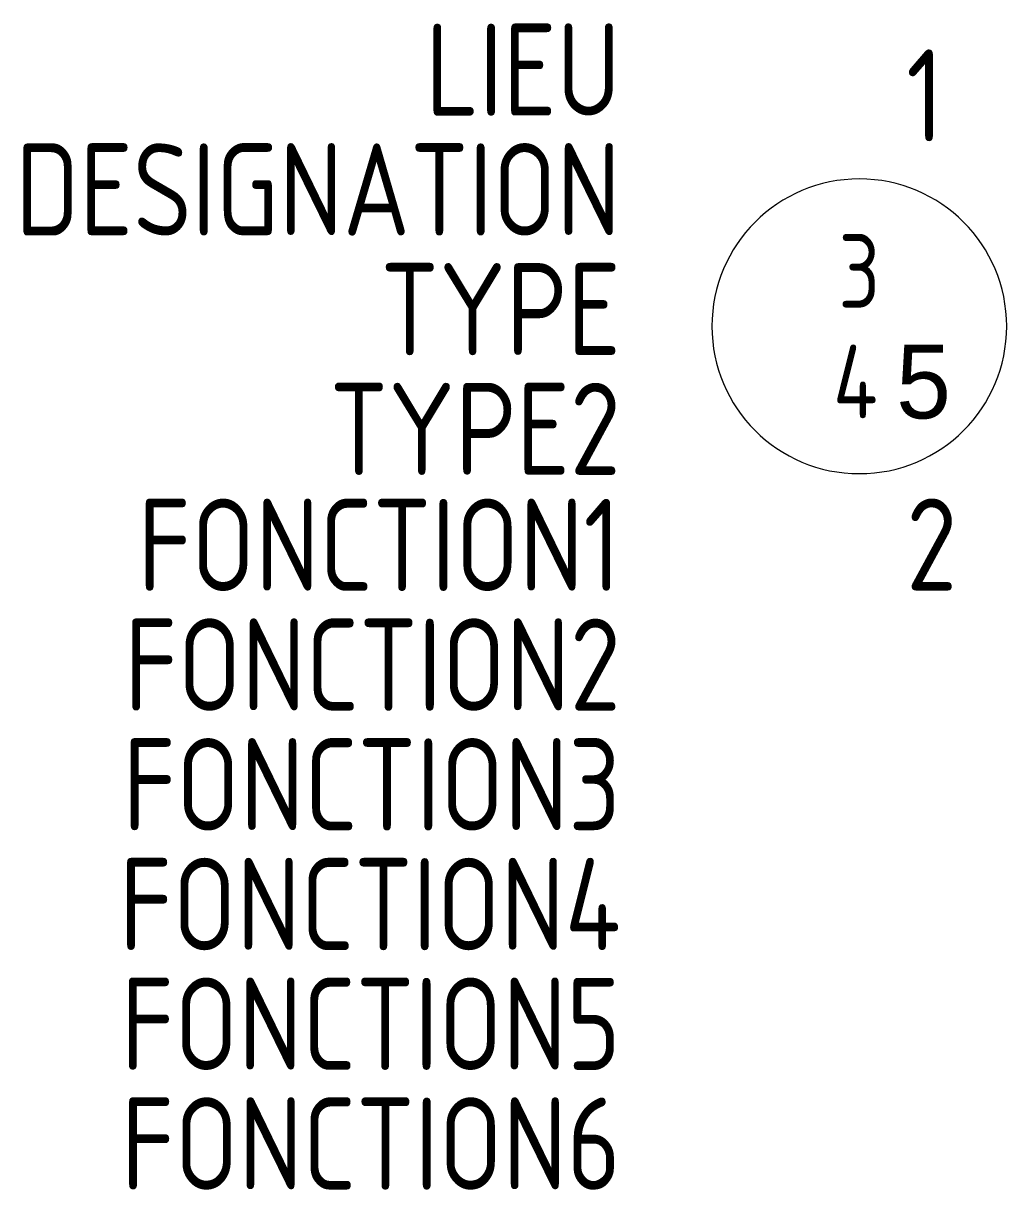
# Model space of a CAD drawing. Extents: x -1607.3 to -1580.6, y -907 to -875.4.
import ezdxf
from ezdxf.enums import TextEntityAlignment as Align

# ---------------------------------------------------------------- set-up
doc = ezdxf.new("R2010")
doc.units = 0
doc.header["$LTSCALE"] = 0.3
for name, color, linetype in [('SYMB_FIL', 3, 'CONTINUOUS'), ('SYMB_TXT_CONTACT', 2, 'CONTINUOUS'), ('SYMB_TXT_NOM', 3, 'CONTINUOUS')]:
    doc.layers.add(name, color=color, linetype=linetype)
doc.styles.add('ENGINEERING', font='greekc.shx')
doc.styles.add('NET2_5', font='isocp.shx', dxfattribs={"width": 0.9, "height": 2.5})
doc.styles.add('NET_2', font='isocp.shx', dxfattribs={"width": 0.9, "height": 2})

msp = doc.modelspace()

# ---------------------------------------------------------------- linework, layer by layer
at = {"layer": 'SYMB_FIL'}
for start, end in [(90, 270), (270, 90)]:
    msp.add_arc((-1584.634, -883.593), 4, start, end, dxfattribs=at)

# ---------------------------------------------------------------- texts
at = {"layer": 'SYMB_TXT_CONTACT', "style": 'NET2_5', "width": 0.9, "flags": 8}
for tag, p, s in [('1', (-1583.359, -878.577), '1'), ('2', (-1583.359, -890.767), '2')]:
    msp.add_attdef(tag, p, s, height=2.5, dxfattribs=at)
at = {"layer": 'SYMB_TXT_CONTACT', "style": 'NET_2', "width": 0.9, "flags": 8}
msp.add_attdef('3', text='A', height=2, dxfattribs=at).set_placement((-1584.634, -882.093), align=Align.MIDDLE_CENTER)
msp.add_attdef('4', text='Isin', height=2, dxfattribs=at).set_placement((-1584.134, -885.093), align=Align.MIDDLE_RIGHT)
at = {"layer": 'SYMB_TXT_CONTACT', "style": 'ENGINEERING', "flags": 8}
msp.add_attdef('5', text='ϕ', height=2, dxfattribs=at).set_placement((-1583.634, -885.093), align=Align.MIDDLE_LEFT)
at = {"layer": 'SYMB_TXT_NOM', "style": 'NET2_5', "width": 0.9, "flags": 8}
for tag, text, p in [('LIEU', '', (-1591.109, -877.878)), ('DESIGNATION', 'P?', (-1591.109, -881.128)), ('TYPE', '', (-1591.109, -884.378)), ('TYPE2', '', (-1591.109, -887.628)), ('FONCTION1', '', (-1591.109, -890.778)), ('FONCTION2', '', (-1591.109, -894.028)), ('FONCTION3', '', (-1591.109, -897.278)), ('FONCTION4', '', (-1591.109, -900.528)), ('FONCTION5', '', (-1591.109, -903.778)), ('FONCTION6', '', (-1591.109, -907.028))]:
    msp.add_attdef(tag, text=text, height=2.5, dxfattribs=at).set_placement(p, align=Align.RIGHT)

doc.saveas('drawing.dxf')
